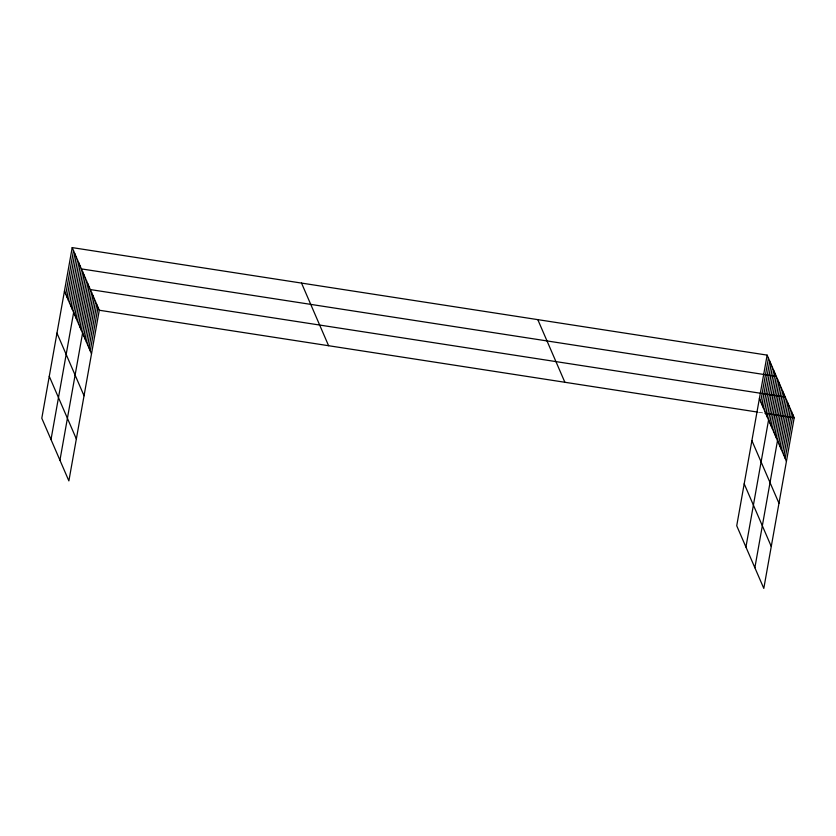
<?xml version="1.0" encoding="UTF-8"?>
<svg xmlns="http://www.w3.org/2000/svg" width="836" height="836" viewBox="0 0 836 836"><rect width="100%" height="100%" fill="white"/><g stroke="black" fill="none" stroke-linecap="round" stroke-linejoin="round"><path stroke-width="0.63" stroke-dasharray="4.18 3.13" d="M758.524 412.232L763.623 413.015"/><path stroke-width="1.25" d="M72.199 247.602L41.8 418.251L68.876 480.888L99.275 310.24L72.199 247.602L767.124 355.112L794.2 417.749L763.801 588.398L736.725 525.76L767.124 355.112M65.751 294.23L73.516 250.643M67.068 297.271L74.822 253.695M68.374 300.312L76.139 256.736M69.691 303.363L77.455 259.777M71.008 306.404L78.772 262.817M72.324 309.445L80.089 265.858M51.006 439.548L81.406 268.899L776.33 376.409L745.931 547.058M74.916 315.444L82.68 271.857M76.191 318.391L83.955 274.804M77.466 321.348L85.23 277.761M78.741 324.295L86.505 280.718M80.026 327.252L87.78 283.665M81.301 330.199L89.065 286.623M59.941 460.218L90.34 289.57L785.265 397.079L754.866 567.728M83.851 336.114L91.615 292.527M85.126 339.061L92.89 295.474M86.401 342.018L94.165 298.431M87.675 344.965L95.44 301.388M88.961 347.922L96.715 304.335M90.236 350.869L98 307.293M760.676 401.74L768.441 358.153M761.993 404.781L769.757 361.194M763.31 407.822L771.074 364.235M764.616 410.863L772.38 367.286M765.933 413.904L773.697 370.327M767.249 416.955L775.014 373.368M769.841 422.943L777.605 379.366M771.116 425.9L778.88 382.313M772.391 428.847L780.155 385.271M773.676 431.804L781.441 388.217M774.951 434.762L782.715 391.175M776.226 437.709L783.99 394.122M778.776 443.613L786.54 400.036M780.051 446.57L787.815 402.983M781.326 449.517L789.09 405.941M782.611 452.475L790.375 408.888M783.886 455.432L791.65 411.845M785.161 458.379L792.925 414.792M99.275 310.24L757.249 412.033M764.898 413.214L794.2 417.749M759.36 398.699L786.436 461.336M751.888 440.624L778.964 503.262M744.197 483.825L771.273 546.462M537.799 319.634L564.875 382.271M301.524 283.08L328.6 345.717M64.435 291.189L91.511 353.827M56.963 333.125L84.039 395.752M49.272 376.325L76.348 438.952"/></g></svg>
